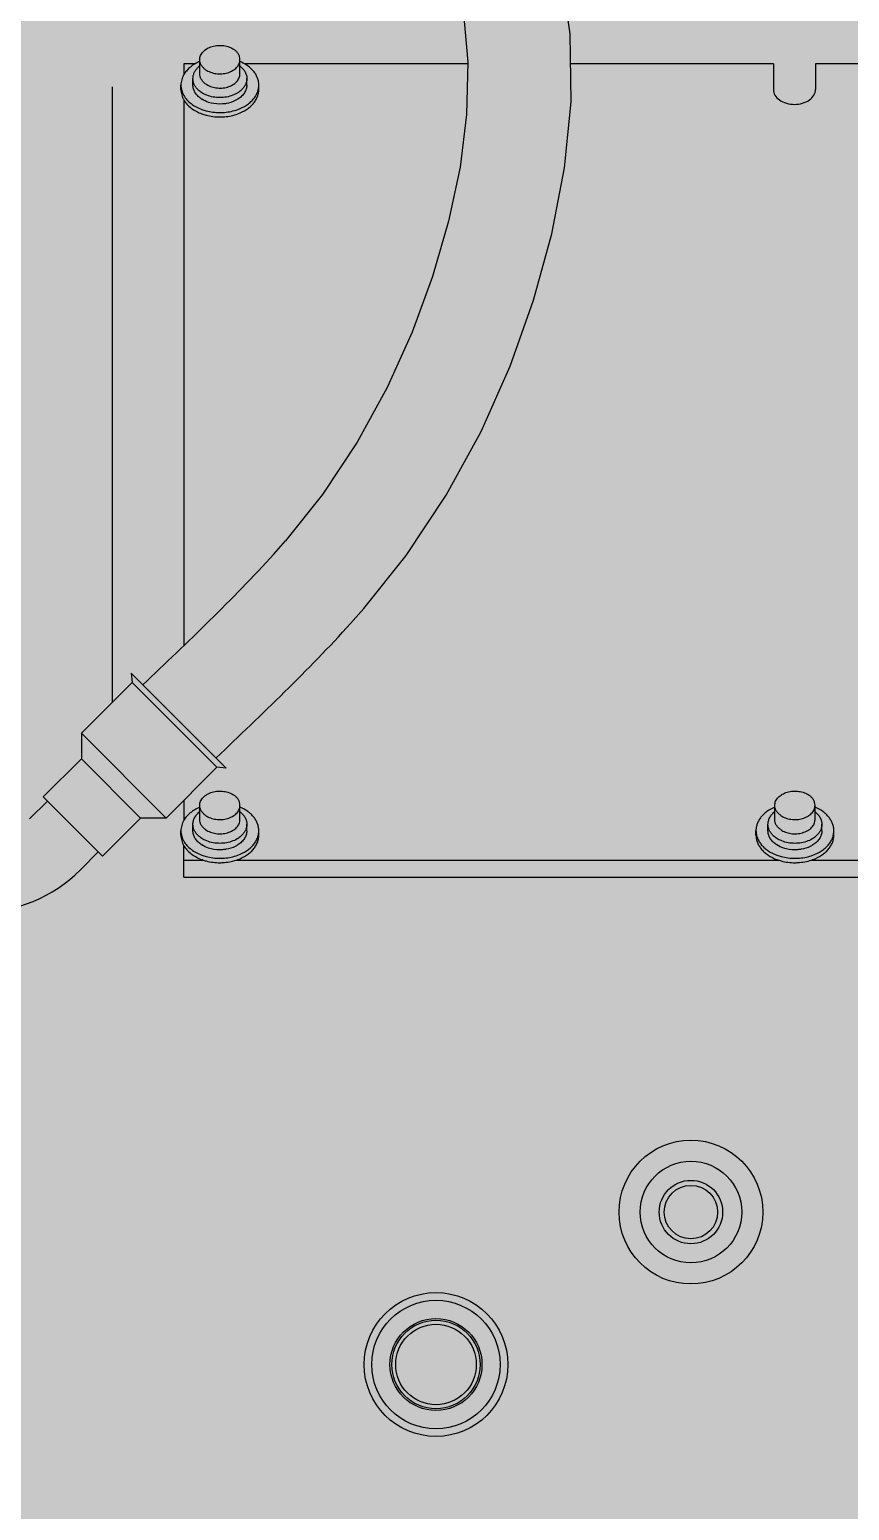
# Model space of a CAD drawing. Header units: millimetres. Extents: x -18489 to 17339, y -1599 to 10961.
# Drawn here: x -14515.63 to -14493.92, y 2497.87 to 2537.06 of the extents above; entities that cross this region are included whole.
import ezdxf

# ---------------------------------------------------------------- set-up
doc = ezdxf.new("R2010")
doc.units = ezdxf.units.MM
for name, color, linetype in [('188K-SM-03-F10-MECH-EQ-Y2257103$0$0 Xref', 8, 'Continuous'), ('188K-SM-03-F10-MECH-EQ-Y2257103$0$M-EQU-FOUNDATION', 8, 'Continuous'), ('188K-SM-03-F10-MECH-EQ-Y2257103$0$Micron CUP L10 HVAC EQU$0$M-MECH-EQU', 136, 'Continuous'), ('188K-SM-03-F10-MECH-EQ-Y2257103$0$Micron CUP L10 HVAC EQU$0$M-PHASE1 AREA', 252, 'Continuous')]:
    doc.layers.add(name, color=color, linetype=linetype)

# ---------------------------------------------------------------- blocks, each defined once
blk = doc.blocks.new('188K-SM-03-F10-MECH-EQ-Y2257103$0$Micron CUP L10 HVAC EQU$0$A$C0c53ceb0')
at = {"layer": '188K-SM-03-F10-MECH-EQ-Y2257103$0$Micron CUP L10 HVAC EQU$0$M-PHASE1 AREA'}
for p, q in [((16418.30817, 16195.24686), (16415.59618, 16213.86103)), ((16389.99977, 16201.61048), (16391.2767, 16187.76257)), ((16418.57514, 16177.27046), (16418.30817, 16195.24686)), ((16316.08298, 16187.38535), (16316.08298, 16184.49887)), ((16319.11809, 16187.38535), (16316.08298, 16187.38535)), ((16320.26957, 16184.69411), (16320.26957, 16188.46185)), ((16330.92634, 16184.69411), (16330.92634, 16188.46185)), ((16391.26699, 16187.38535), (16332.07782, 16187.38535)), ((16391.2767, 16187.76257), (16390.92156, 16173.96847)), ((16472.12859, 16187.38535), (16418.42492, 16187.38535)), ((16472.12859, 16187.38535), (16472.12859, 16180.56754)), ((16623.59734, 16187.38535), (16483.29283, 16187.38535)), ((16483.29283, 16187.38535), (16483.29283, 16180.56754)), ((16315.29006, 16180.56754), (16315.29006, 16181.73374)), ((16318.46807, 16181.73374), (16318.46807, 16183.4382)), ((16332.72784, 16181.73374), (16332.72784, 16183.4382)), ((16335.90585, 16180.56754), (16335.90585, 16181.73374)), ((16297.05303, 16181.28796), (16297.05303, 16018.2902)), ((16316.08298, 16177.80241), (16316.08298, 16033.42063)), ((16390.92156, 16173.96847), (16389.17165, 16160.02588)), ((16416.87775, 16159.78547), (16418.57514, 16177.27046)), ((16389.17165, 16160.02588), (16386.13569, 16145.7243)), ((16413.51866, 16142.34329), (16416.87775, 16159.78547)), ((16386.13569, 16145.7243), (16381.88717, 16131.10208)), ((16408.66062, 16124.84217), (16413.51866, 16142.34329)), ((16381.88717, 16131.10208), (16376.49456, 16116.33819)), ((16402.41696, 16107.35235), (16408.66062, 16124.84217)), ((16376.49456, 16116.33819), (16369.9001, 16101.67137)), ((16394.73708, 16090.07648), (16402.41696, 16107.35235)), ((16369.9001, 16101.67137), (16361.97374, 16087.22877)), ((16385.53374, 16073.23204), (16394.73708, 16090.07648)), ((16361.97374, 16087.22877), (16352.76673, 16073.38978)), ((16352.76673, 16073.38978), (16343.00204, 16061.14149)), ((16374.90721, 16057.24324), (16385.53374, 16073.23204)), ((16339.8729, 16057.6054), (16343.0062, 16061.14613)), ((16363.68925, 16043.17011), (16374.90721, 16057.24324)), ((16360.19435, 16039.22059), (16363.68511, 16043.16549)), ((16302.15732, 16026.08573), (16302.38159, 16023.61876)), ((16327.27557, 16000.96747), (16302.15732, 16026.08573)), ((16302.38159, 16023.61876), (16288.92538, 16010.16255)), ((16324.8086, 16001.19174), (16302.38159, 16023.61876)), ((16288.92538, 16010.16255), (16288.92538, 16003.43444)), ((16311.35239, 15987.73553), (16288.92538, 16010.16255)), ((16278.82425, 15993.33332), (16288.92538, 16003.43444)), ((16304.62429, 15987.73553), (16288.92538, 16003.43444)), ((16324.8086, 16001.19174), (16311.35239, 15987.73553)), ((16327.27557, 16000.96747), (16324.8086, 16001.19174)), ((16294.52316, 15977.63441), (16278.82425, 15993.33332)), ((16275.22332, 15987.48969), (16279.9456, 15992.21197)), ((16316.08298, 15992.46612), (16316.08298, 15987.14114)), ((16320.26957, 15987.33638), (16320.26957, 15991.10412)), ((16330.92634, 15987.33638), (16330.92634, 15991.10412)), ((16472.50919, 15987.33638), (16472.50919, 15991.10412)), ((16483.16597, 15987.33638), (16483.16597, 15991.10412)), ((16304.62429, 15987.73553), (16294.52316, 15977.63441)), ((16311.35239, 15987.73553), (16304.62429, 15987.73553)), ((16318.46807, 15984.37601), (16318.46807, 15986.08047)), ((16332.72784, 15984.37601), (16332.72784, 15986.08047)), ((16470.70769, 15984.37601), (16470.70769, 15986.08047)), ((16484.96747, 15984.37601), (16484.96747, 15986.08047)), ((16315.29006, 15983.20981), (16315.29006, 15984.37601)), ((16335.90585, 15983.20981), (16335.90585, 15984.37601)), ((16467.52969, 15983.20981), (16467.52969, 15984.37601)), ((16488.14547, 15983.20981), (16488.14547, 15984.37601)), ((16288.67953, 15974.03348), (16293.40181, 15978.75576)), ((16316.08298, 15972.08601), (16316.08298, 15980.44468)), ((16316.08298, 15976.57141), (16321.34733, 15976.57141)), ((16329.84858, 15976.57141), (16473.58696, 15976.57141)), ((16482.0882, 15976.57141), (16625.82658, 15976.57141)), ((16316.08298, 15972.08601), (16639.59218, 15972.08601))]:
    blk.add_line(p, q, dxfattribs=at)
for centre, radius in [((16450.30758, 15883.45445), 19.02995), ((16450.30758, 15883.45445), 13.44783), ((16450.30758, 15883.45445), 8.39855), ((16450.30758, 15883.45445), 7.07914), ((16382.81468, 15843.11095), 19.02995), ((16382.81468, 15843.11095), 17.00009), ((16382.81468, 15843.11095), 12.17917), ((16382.81468, 15843.11095), 11.69708), ((16382.81468, 15843.11095), 10.65677)]:
    blk.add_circle(centre, radius, dxfattribs=at)
for centre, radius, start, end in [((16324.78114, 16177.40291), 11.4928, 113.1588691, 116.1903204), ((16323.89823, 16182.21516), 5.8377, 128.5389586, 133.6285733), ((16326.40366, 16177.37631), 11.52164, 64.948865, 66.842348), ((16327.14706, 16182.03553), 6.07203, 49.7327654, 51.3009778), ((16323.67877, 16184.43033), 5.51914, 225.2805899, 225.6243518), ((16323.74371, 16184.4971), 5.61228, 225.6272029, 226.99343), ((16324.44838, 16183.67702), 6.74451, 234.7555958, 237.5184151), ((16327.15407, 16184.83295), 6.06149, 308.88864, 309.8562715), ((16327.29782, 16184.66321), 5.83906, 309.8408753, 312.6766715), ((16323.67877, 15987.0726), 5.51914, 225.2805899, 225.6243518), ((16323.74371, 15987.13937), 5.61228, 225.6272029, 226.99343), ((16327.15407, 15987.47522), 6.06149, 308.88864, 309.8562715), ((16327.29782, 15987.30548), 5.83906, 309.8408753, 312.6766715), ((16475.91839, 15987.0726), 5.51914, 225.2805899, 225.6243518), ((16475.98333, 15987.13937), 5.61228, 225.6272029, 226.99343), ((16479.3937, 15987.47522), 6.06149, 308.88864, 309.8562715), ((16479.53744, 15987.30548), 5.83906, 309.8408753, 312.6766715), ((16324.44838, 15986.31929), 6.74451, 234.7555958, 237.5184151), ((16476.68801, 15986.31929), 6.74451, 234.7555958, 237.5184151), ((16261.42895, 16001.28405), 38.53814, 270, 315), ((16325.1001, 15988.32211), 12.33701, 249.7456248, 250.0637157)]:
    blk.add_arc(centre, radius, start, end, dxfattribs=at)
for points, knots in [([(16320.26958, 16188.46185), (16320.26959, 16188.64713), (16320.30912, 16189.0227), (16320.48475, 16189.56965), (16320.77182, 16190.09079), (16321.16295, 16190.57469), (16321.64903, 16191.01166), (16322.42496, 16191.53027), (16323.5712, 16192.00414), (16325.07938, 16192.26524), (16326.6303, 16192.21243), (16328.09687, 16191.85024), (16328.9797, 16191.39898), (16329.36569, 16191.12604)], [0, 0, 0, 0, 0.049795449, 0.100634836, 0.153414454, 0.20878042, 0.26708731, 0.32840486, 0.458903838, 0.596902926, 0.736900947, 0.872946922, 1, 1, 1, 1]), ([(16330.92633, 16188.46185), (16330.92635, 16188.70923), (16330.85455, 16189.21554), (16330.54035, 16189.93403), (16330.03664, 16190.58998), (16329.60376, 16190.9577), (16329.36569, 16191.12604)], [0, 0, 0, 0, 0.231738866, 0.471897168, 0.72686456, 1, 1, 1, 1]), ([(16319.70874, 16187.71578), (16319.31368, 16187.52131), (16318.56293, 16187.09507), (16317.55477, 16186.33192), (16316.70906, 16185.47347), (16316.25504, 16184.83339), (16316.06385, 16184.50443)], [0, 0, 0, 0, 0.268332212, 0.524486576, 0.768135983, 1, 1, 1, 1]), ([(16318.46807, 16183.4382), (16318.46806, 16183.70678), (16318.53045, 16184.25239), (16318.80654, 16185.04262), (16319.25585, 16185.78852), (16319.6511, 16186.23153), (16319.87033, 16186.44065)], [0, 0, 0, 0, 0.236865489, 0.479520859, 0.732808027, 1, 1, 1, 1]), ([(16321.83022, 16185.79765), (16321.59215, 16185.96599), (16321.15927, 16186.33371), (16320.65556, 16186.98967), (16320.34136, 16187.70816), (16320.26956, 16188.21447), (16320.26958, 16188.46185)], [0, 0, 0, 0, 0.27313544, 0.528102832, 0.768261134, 1, 1, 1, 1]), ([(16321.83022, 16185.79765), (16322.21621, 16185.52472), (16323.09904, 16185.07345), (16324.56561, 16184.71126), (16326.11653, 16184.65846), (16327.62471, 16184.91955), (16328.77095, 16185.39343), (16329.54688, 16185.91203), (16330.03296, 16186.349), (16330.42409, 16186.83291), (16330.71116, 16187.35405), (16330.88679, 16187.901), (16330.92632, 16188.27657), (16330.92633, 16188.46185)], [0, 0, 0, 0, 0.127053078, 0.263099053, 0.403097074, 0.541096163, 0.67159514, 0.73291269, 0.791219579, 0.846585546, 0.899365164, 0.950204551, 1, 1, 1, 1]), ([(16331.07174, 16186.66872), (16331.32827, 16186.45139), (16331.7923, 16185.98603), (16332.32447, 16185.18578), (16332.65328, 16184.32784), (16332.72782, 16183.73112), (16332.72784, 16183.4382)], [0, 0, 0, 0, 0.269589268, 0.523473206, 0.765125106, 1, 1, 1, 1]), ([(16335.90585, 16181.73374), (16335.90585, 16182.03378), (16335.85258, 16182.6396), (16335.61505, 16183.53014), (16335.2242, 16184.3918), (16334.68702, 16185.21101), (16334.01226, 16185.97588), (16332.92284, 16186.92658), (16331.96245, 16187.49614), (16331.28223, 16187.81411)], [0, 0, 0, 0, 0.11174478, 0.225149291, 0.341705381, 0.462607147, 0.588678042, 0.720351669, 1, 1, 1, 1]), ([(16316.06385, 16184.50443), (16315.93841, 16184.28858), (16315.71562, 16183.8469), (16315.47102, 16183.15434), (16315.32311, 16182.4477), (16315.29006, 16181.97078), (16315.29006, 16181.73374)], [0, 0, 0, 0, 0.257512723, 0.508724866, 0.755506666, 1, 1, 1, 1]), ([(16315.29006, 16181.73374), (16315.29006, 16181.49671), (16315.32311, 16181.01978), (16315.47102, 16180.31315), (16315.71562, 16179.62058), (16315.93841, 16179.17891), (16316.06385, 16178.96306)], [0, 0, 0, 0, 0.244493334, 0.491275134, 0.742487277, 1, 1, 1, 1]), ([(16319.7953, 16180.50864), (16319.58719, 16180.71473), (16319.21243, 16181.15003), (16318.78757, 16181.87839), (16318.52688, 16182.64735), (16318.46809, 16183.17717), (16318.46807, 16183.4382)], [0, 0, 0, 0, 0.266460067, 0.519561979, 0.762529675, 1, 1, 1, 1]), ([(16320.55636, 16178.1688), (16320.2378, 16178.39405), (16319.65856, 16178.8861), (16318.98457, 16179.76383), (16318.56412, 16180.72523), (16318.46809, 16181.40272), (16318.46807, 16181.73374)], [0, 0, 0, 0, 0.273138985, 0.528101816, 0.76826059, 1, 1, 1, 1]), ([(16321.83022, 16182.02992), (16321.59215, 16182.19825), (16321.15927, 16182.56598), (16320.65556, 16183.22193), (16320.34136, 16183.94042), (16320.26956, 16184.44673), (16320.26958, 16184.69411)], [0, 0, 0, 0, 0.273135441, 0.528102832, 0.768261134, 1, 1, 1, 1]), ([(16321.83022, 16182.02992), (16322.21621, 16181.75698), (16323.09904, 16181.30571), (16324.56561, 16180.94353), (16326.11653, 16180.89072), (16327.62471, 16181.15182), (16328.77095, 16181.62569), (16329.54688, 16182.1443), (16330.03296, 16182.58126), (16330.42409, 16183.06517), (16330.71116, 16183.58631), (16330.88679, 16184.13326), (16330.92632, 16184.50883), (16330.92633, 16184.69411)], [0, 0, 0, 0, 0.127053078, 0.263099053, 0.403097074, 0.541096162, 0.67159514, 0.73291269, 0.791219579, 0.846585546, 0.899365164, 0.950204551, 1, 1, 1, 1]), ([(16332.72784, 16181.73374), (16332.72785, 16181.3802), (16332.61767, 16180.65449), (16332.13783, 16179.6336), (16331.37344, 16178.71469), (16330.72212, 16178.21177), (16330.36502, 16177.98472)], [0, 0, 0, 0, 0.229878134, 0.469193344, 0.724849465, 1, 1, 1, 1]), ([(16330.36675, 16175.27189), (16331.16562, 16175.56668), (16332.30291, 16176.12471), (16333.60911, 16177.11142), (16334.42287, 16177.92365), (16335.07425, 16178.80843), (16335.55032, 16179.75038), (16335.8406, 16180.73157), (16335.90585, 16181.40225), (16335.90585, 16181.73374)], [0, 0, 0, 0, 0.282453329, 0.415182561, 0.541745185, 0.662447936, 0.77810747, 0.890044774, 1, 1, 1, 1]), ([(16332.72784, 16183.4382), (16332.72785, 16183.16275), (16332.66214, 16182.60276), (16332.37166, 16181.79332), (16331.89961, 16181.03176), (16331.48541, 16180.58205), (16331.25589, 16180.37038)], [0, 0, 0, 0, 0.236311373, 0.47868463, 0.732142065, 1, 1, 1, 1]), ([(16315.29006, 16180.56754), (16315.29006, 16180.3305), (16315.32311, 16179.85358), (16315.47102, 16179.14694), (16315.71562, 16178.45438), (16315.93841, 16178.0127), (16316.06385, 16177.79685)], [0, 0, 0, 0, 0.244493334, 0.491275134, 0.742487277, 1, 1, 1, 1]), ([(16316.06385, 16178.96306), (16316.29864, 16178.55908), (16316.87719, 16177.77805), (16317.98297, 16176.76643), (16319.3163, 16175.90808), (16320.30827, 16175.46411), (16320.82916, 16175.27189)], [0, 0, 0, 0, 0.228329103, 0.471045062, 0.728675928, 1, 1, 1, 1]), ([(16316.06385, 16177.79685), (16316.29864, 16177.39288), (16316.87719, 16176.61185), (16317.98297, 16175.60023), (16319.3163, 16174.74188), (16320.30827, 16174.2979), (16320.82916, 16174.10569)], [0, 0, 0, 0, 0.228329103, 0.471045062, 0.728675928, 1, 1, 1, 1]), ([(16320.55636, 16179.87325), (16320.49923, 16179.91365), (16320.27718, 16180.07608), (16320.06568, 16180.25304), (16319.91567, 16180.39298)], [0, 0, 0, 0, 0.254324237, 1, 1, 1, 1]), ([(16322.13694, 16179.03044), (16321.99353, 16179.08674), (16321.44323, 16179.32051), (16320.91873, 16179.61702), (16320.55636, 16179.87325)], [0, 0, 0, 0, 0.257701899, 1, 1, 1, 1]), ([(16323.29241, 16176.96302), (16323.06742, 16177.01739), (16322.20848, 16177.25903), (16321.38383, 16177.63264), (16320.82639, 16177.9876)], [0, 0, 0, 0, 0.259403393, 1, 1, 1, 1]), ([(16329.04, 16179.02302), (16328.50127, 16178.81304), (16327.36057, 16178.49848), (16325.58716, 16178.34393), (16323.81442, 16178.50224), (16322.67483, 16178.81925), (16322.13694, 16179.03044)], [0, 0, 0, 0, 0.246137616, 0.500095833, 0.754005293, 1, 1, 1, 1]), ([(16330.36502, 16177.98472), (16330.1436, 16177.84394), (16329.18499, 16177.30851), (16328.11706, 16176.97954), (16327.29521, 16176.83708)], [0, 0, 0, 0, 0.23929935, 1, 1, 1, 1]), ([(16330.95953, 16180.11488), (16330.82152, 16180.00357), (16330.22727, 16179.56533), (16329.56221, 16179.22656), (16329.04, 16179.02302)], [0, 0, 0, 0, 0.240318239, 1, 1, 1, 1]), ([(16330.36675, 16174.10569), (16331.16562, 16174.40048), (16332.30291, 16174.95851), (16333.60911, 16175.94521), (16334.42287, 16176.75744), (16335.07425, 16177.64222), (16335.55032, 16178.58417), (16335.8406, 16179.56537), (16335.90585, 16180.23605), (16335.90585, 16180.56754)], [0, 0, 0, 0, 0.282453329, 0.415182561, 0.541745185, 0.662447936, 0.77810747, 0.890044774, 1, 1, 1, 1]), ([(16472.12859, 16180.56754), (16472.12859, 16180.04443), (16472.46829, 16178.92089), (16473.76901, 16177.63466), (16475.59733, 16176.80839), (16477.71071, 16176.5229), (16479.8241, 16176.80839), (16481.65241, 16177.63466), (16482.95314, 16178.92089), (16483.29283, 16180.04443), (16483.29283, 16180.56754)], [0, 0, 0, 0, 0.104746837, 0.222329114, 0.356016419, 0.5, 0.643983581, 0.777670886, 0.895253162, 1, 1, 1, 1]), ([(16320.82916, 16175.27189), (16321.20002, 16175.13504), (16322.74444, 16174.64812), (16324.37519, 16174.44496), (16325.59796, 16174.44496)], [0, 0, 0, 0, 0.244303598, 1, 1, 1, 1]), ([(16320.82916, 16174.10569), (16321.20002, 16173.96884), (16322.74444, 16173.48192), (16324.37519, 16173.27876), (16325.59796, 16173.27876)], [0, 0, 0, 0, 0.244303598, 1, 1, 1, 1]), ([(16327.29521, 16176.83708), (16326.96438, 16176.77974), (16325.63315, 16176.61968), (16324.26861, 16176.7271), (16323.29241, 16176.96302)], [0, 0, 0, 0, 0.250558288, 1, 1, 1, 1]), ([(16325.59796, 16174.44496), (16326.01046, 16174.44496), (16327.62722, 16174.51341), (16329.23586, 16174.85458), (16330.36675, 16175.27189)], [0, 0, 0, 0, 0.254957247, 1, 1, 1, 1]), ([(16325.59796, 16173.27876), (16326.01046, 16173.27876), (16327.62722, 16173.3472), (16329.23586, 16173.68838), (16330.36675, 16174.10569)], [0, 0, 0, 0, 0.254957247, 1, 1, 1, 1]), ([(16320.26958, 15991.10412), (16320.26959, 15991.2894), (16320.30912, 15991.66497), (16320.48475, 15992.21192), (16320.77182, 15992.73306), (16321.16295, 15993.21696), (16321.64903, 15993.65393), (16322.42496, 15994.17254), (16323.5712, 15994.64641), (16325.07938, 15994.90751), (16326.6303, 15994.8547), (16328.09687, 15994.49251), (16328.9797, 15994.04125), (16329.36569, 15993.76831)], [0, 0, 0, 0, 0.049795449, 0.100634836, 0.153414454, 0.208780421, 0.26708731, 0.32840486, 0.458903838, 0.596902926, 0.736900947, 0.872946922, 1, 1, 1, 1]), ([(16330.92633, 15991.10412), (16330.92635, 15991.3515), (16330.85455, 15991.85781), (16330.54035, 15992.5763), (16330.03664, 15993.23225), (16329.60376, 15993.59997), (16329.36569, 15993.76831)], [0, 0, 0, 0, 0.231738866, 0.471897168, 0.72686456, 1, 1, 1, 1]), ([(16472.5092, 15991.10412), (16472.50922, 15991.2894), (16472.54875, 15991.66497), (16472.72437, 15992.21192), (16473.01144, 15992.73306), (16473.40257, 15993.21696), (16473.88865, 15993.65393), (16474.66459, 15994.17254), (16475.81083, 15994.64641), (16477.319, 15994.90751), (16478.86993, 15994.8547), (16480.33649, 15994.49251), (16481.21932, 15994.04125), (16481.60532, 15993.76831)], [0, 0, 0, 0, 0.049795449, 0.100634836, 0.153414454, 0.20878042, 0.26708731, 0.32840486, 0.458903838, 0.596902926, 0.736900947, 0.872946922, 1, 1, 1, 1]), ([(16483.16596, 15991.10412), (16483.16597, 15991.3515), (16483.09418, 15991.85781), (16482.77998, 15992.5763), (16482.27627, 15993.23225), (16481.84339, 15993.59997), (16481.60532, 15993.76831)], [0, 0, 0, 0, 0.231738866, 0.471897168, 0.72686456, 1, 1, 1, 1]), ([(16320.26122, 15990.61187), (16319.80381, 15990.41615), (16318.93393, 15989.97693), (16317.76584, 15989.16184), (16316.79238, 15988.22431), (16316.27691, 15987.51328), (16316.06385, 15987.1467)], [0, 0, 0, 0, 0.269931631, 0.526826294, 0.769963352, 1, 1, 1, 1]), ([(16318.46807, 15986.08047), (16318.46806, 15986.38587), (16318.54935, 15987.00895), (16318.90692, 15987.90118), (16319.48401, 15988.72779), (16319.98473, 15989.20303), (16320.26107, 15989.42359)], [0, 0, 0, 0, 0.233858872, 0.475016731, 0.729262571, 1, 1, 1, 1]), ([(16321.83022, 15988.43992), (16321.59215, 15988.60826), (16321.15927, 15988.97598), (16320.65556, 15989.63194), (16320.34136, 15990.35043), (16320.26956, 15990.85674), (16320.26958, 15991.10412)], [0, 0, 0, 0, 0.27313544, 0.528102832, 0.768261134, 1, 1, 1, 1]), ([(16321.83022, 15988.43992), (16322.21621, 15988.16699), (16323.09904, 15987.71572), (16324.56561, 15987.35353), (16326.11653, 15987.30073), (16327.62471, 15987.56182), (16328.77095, 15988.0357), (16329.54688, 15988.5543), (16330.03296, 15988.99127), (16330.42409, 15989.47518), (16330.71116, 15989.99632), (16330.88679, 15990.54327), (16330.92632, 15990.91884), (16330.92633, 15991.10412)], [0, 0, 0, 0, 0.127053078, 0.263099053, 0.403097074, 0.541096163, 0.67159514, 0.73291269, 0.79121958, 0.846585546, 0.899365164, 0.950204551, 1, 1, 1, 1]), ([(16335.90585, 15984.37601), (16335.90585, 15984.68822), (16335.8481, 15985.31908), (16335.5908, 15986.24479), (16335.16794, 15987.13786), (16334.58773, 15987.98312), (16333.86041, 15988.76738), (16332.68859, 15989.7341), (16331.66053, 15990.30129), (16330.93469, 15990.61187)], [0, 0, 0, 0, 0.111041272, 0.223864441, 0.340057107, 0.460865279, 0.587115231, 0.719198405, 1, 1, 1, 1]), ([(16330.94347, 15989.41666), (16331.21859, 15989.19623), (16331.71707, 15988.7216), (16332.29125, 15987.89653), (16332.647, 15987.00649), (16332.72782, 15986.38508), (16332.72784, 15986.08047)], [0, 0, 0, 0, 0.27071122, 0.524907514, 0.766088143, 1, 1, 1, 1]), ([(16472.50085, 15990.61187), (16471.775, 15990.30129), (16470.74694, 15989.7341), (16469.57512, 15988.76738), (16468.84781, 15987.98312), (16468.2676, 15987.13786), (16467.84474, 15986.24479), (16467.58744, 15985.31908), (16467.52969, 15984.68822), (16467.52969, 15984.37601)], [0, 0, 0, 0, 0.280801595, 0.412884769, 0.539134721, 0.659942893, 0.776135559, 0.888958728, 1, 1, 1, 1]), ([(16470.7077, 15986.08047), (16470.70768, 15986.38587), (16470.78898, 15987.00895), (16471.14655, 15987.90118), (16471.72363, 15988.72779), (16472.22435, 15989.20303), (16472.50069, 15989.42359)], [0, 0, 0, 0, 0.233858872, 0.475016731, 0.729262571, 1, 1, 1, 1]), ([(16474.06984, 15988.43992), (16473.83177, 15988.60826), (16473.39889, 15988.97598), (16472.89518, 15989.63194), (16472.58098, 15990.35043), (16472.50918, 15990.85674), (16472.5092, 15991.10412)], [0, 0, 0, 0, 0.27313544, 0.528102832, 0.768261134, 1, 1, 1, 1]), ([(16474.06984, 15988.43992), (16474.45583, 15988.16699), (16475.33867, 15987.71572), (16476.80523, 15987.35353), (16478.35616, 15987.30073), (16479.86433, 15987.56182), (16481.01057, 15988.0357), (16481.7865, 15988.5543), (16482.27259, 15988.99127), (16482.66372, 15989.47518), (16482.95079, 15989.99632), (16483.12641, 15990.54327), (16483.16594, 15990.91884), (16483.16596, 15991.10412)], [0, 0, 0, 0, 0.127053078, 0.263099053, 0.403097074, 0.541096163, 0.67159514, 0.73291269, 0.79121958, 0.846585546, 0.899365164, 0.950204551, 1, 1, 1, 1]), ([(16488.14547, 15984.37601), (16488.14547, 15984.68822), (16488.08772, 15985.31908), (16487.83042, 15986.24479), (16487.40756, 15987.13786), (16486.82735, 15987.98312), (16486.10004, 15988.76738), (16484.92822, 15989.7341), (16483.90016, 15990.30129), (16483.17431, 15990.61187)], [0, 0, 0, 0, 0.111041272, 0.223864441, 0.340057107, 0.460865279, 0.587115231, 0.719198405, 1, 1, 1, 1]), ([(16483.1831, 15989.41666), (16483.45822, 15989.19623), (16483.9567, 15988.7216), (16484.53087, 15987.89653), (16484.88663, 15987.00649), (16484.96744, 15986.38508), (16484.96746, 15986.08047)], [0, 0, 0, 0, 0.27071122, 0.524907514, 0.766088143, 1, 1, 1, 1]), ([(16316.06385, 15987.1467), (16315.93841, 15986.93085), (16315.71562, 15986.48917), (16315.47102, 15985.79661), (16315.32311, 15985.08997), (16315.29006, 15984.61305), (16315.29006, 15984.37601)], [0, 0, 0, 0, 0.257512723, 0.508724866, 0.755506666, 1, 1, 1, 1]), ([(16319.7953, 15983.15091), (16319.58719, 15983.357), (16319.21243, 15983.7923), (16318.78757, 15984.52066), (16318.52688, 15985.28962), (16318.46809, 15985.81945), (16318.46807, 15986.08047)], [0, 0, 0, 0, 0.266460067, 0.519561979, 0.762529675, 1, 1, 1, 1]), ([(16321.83022, 15984.67219), (16321.59215, 15984.84052), (16321.15927, 15985.20825), (16320.65556, 15985.8642), (16320.34136, 15986.58269), (16320.26956, 15987.089), (16320.26958, 15987.33638)], [0, 0, 0, 0, 0.273135441, 0.528102832, 0.768261134, 1, 1, 1, 1]), ([(16321.83022, 15984.67219), (16322.21621, 15984.39925), (16323.09904, 15983.94798), (16324.56561, 15983.5858), (16326.11653, 15983.53299), (16327.62471, 15983.79409), (16328.77095, 15984.26796), (16329.54688, 15984.78657), (16330.03296, 15985.22353), (16330.42409, 15985.70744), (16330.71116, 15986.22858), (16330.88679, 15986.77553), (16330.92632, 15987.1511), (16330.92633, 15987.33638)], [0, 0, 0, 0, 0.127053078, 0.263099053, 0.403097074, 0.541096162, 0.67159514, 0.73291269, 0.791219579, 0.846585546, 0.899365164, 0.950204551, 1, 1, 1, 1]), ([(16332.72784, 15986.08047), (16332.72785, 15985.80502), (16332.66214, 15985.24503), (16332.37166, 15984.43559), (16331.89961, 15983.67403), (16331.48541, 15983.22432), (16331.25589, 15983.01265)], [0, 0, 0, 0, 0.236311373, 0.47868463, 0.732142065, 1, 1, 1, 1]), ([(16472.03493, 15983.15091), (16471.82682, 15983.357), (16471.45206, 15983.7923), (16471.0272, 15984.52066), (16470.76651, 15985.28962), (16470.70771, 15985.81945), (16470.7077, 15986.08047)], [0, 0, 0, 0, 0.266460067, 0.519561979, 0.762529675, 1, 1, 1, 1]), ([(16474.06984, 15984.67219), (16473.83177, 15984.84052), (16473.39889, 15985.20825), (16472.89518, 15985.8642), (16472.58098, 15986.58269), (16472.50918, 15987.089), (16472.5092, 15987.33638)], [0, 0, 0, 0, 0.273135441, 0.528102832, 0.768261134, 1, 1, 1, 1]), ([(16474.06984, 15984.67219), (16474.45583, 15984.39925), (16475.33867, 15983.94798), (16476.80523, 15983.5858), (16478.35616, 15983.53299), (16479.86433, 15983.79409), (16481.01057, 15984.26796), (16481.7865, 15984.78657), (16482.27259, 15985.22353), (16482.66372, 15985.70744), (16482.95079, 15986.22858), (16483.12641, 15986.77553), (16483.16594, 15987.1511), (16483.16596, 15987.33638)], [0, 0, 0, 0, 0.127053078, 0.263099053, 0.403097074, 0.541096162, 0.67159514, 0.73291269, 0.791219579, 0.846585546, 0.899365164, 0.950204551, 1, 1, 1, 1]), ([(16484.96746, 15986.08047), (16484.96747, 15985.80502), (16484.90176, 15985.24503), (16484.61128, 15984.43559), (16484.13924, 15983.67403), (16483.72503, 15983.22432), (16483.49551, 15983.01265)], [0, 0, 0, 0, 0.236311373, 0.47868463, 0.732142065, 1, 1, 1, 1]), ([(16315.29006, 15984.37601), (16315.29006, 15984.13898), (16315.32311, 15983.66205), (16315.47102, 15982.95542), (16315.71562, 15982.26285), (16315.93841, 15981.82118), (16316.06385, 15981.60533)], [0, 0, 0, 0, 0.244493334, 0.491275134, 0.742487277, 1, 1, 1, 1]), ([(16315.29006, 15983.20981), (16315.29006, 15982.97277), (16315.32311, 15982.49585), (16315.47102, 15981.78921), (16315.71562, 15981.09665), (16315.93841, 15980.65497), (16316.06385, 15980.43912)], [0, 0, 0, 0, 0.244493334, 0.491275134, 0.742487277, 1, 1, 1, 1]), ([(16316.06385, 15981.60533), (16316.29864, 15981.20135), (16316.87719, 15980.42032), (16317.98297, 15979.4087), (16319.3163, 15978.55035), (16320.30827, 15978.10638), (16320.82916, 15977.91416)], [0, 0, 0, 0, 0.228329103, 0.471045062, 0.728675928, 1, 1, 1, 1]), ([(16320.55636, 15980.81107), (16320.2378, 15981.03632), (16319.65856, 15981.52837), (16318.98457, 15982.4061), (16318.56412, 15983.3675), (16318.46809, 15984.04499), (16318.46807, 15984.37601)], [0, 0, 0, 0, 0.273138985, 0.528101816, 0.76826059, 1, 1, 1, 1]), ([(16320.55636, 15982.51552), (16320.49923, 15982.55592), (16320.27718, 15982.71835), (16320.06568, 15982.89531), (16319.91567, 15983.03525)], [0, 0, 0, 0, 0.254324237, 1, 1, 1, 1]), ([(16322.13694, 15981.67271), (16321.99353, 15981.72901), (16321.44323, 15981.96278), (16320.91873, 15982.25929), (16320.55636, 15982.51552)], [0, 0, 0, 0, 0.257701899, 1, 1, 1, 1]), ([(16329.04, 15981.66529), (16328.50127, 15981.45531), (16327.36057, 15981.14075), (16325.58716, 15980.9862), (16323.81442, 15981.14451), (16322.67483, 15981.46152), (16322.13694, 15981.67271)], [0, 0, 0, 0, 0.246137616, 0.500095833, 0.754005293, 1, 1, 1, 1]), ([(16330.95953, 15982.75715), (16330.82152, 15982.64584), (16330.22727, 15982.2076), (16329.56221, 15981.86883), (16329.04, 15981.66529)], [0, 0, 0, 0, 0.240318239, 1, 1, 1, 1]), ([(16332.72784, 15984.37601), (16332.72785, 15984.02247), (16332.61767, 15983.29676), (16332.13783, 15982.27587), (16331.37344, 15981.35696), (16330.72212, 15980.85404), (16330.36502, 15980.62699)], [0, 0, 0, 0, 0.229878134, 0.469193344, 0.724849465, 1, 1, 1, 1]), ([(16330.36675, 15977.91416), (16331.16562, 15978.20895), (16332.30291, 15978.76698), (16333.60911, 15979.75369), (16334.42287, 15980.56592), (16335.07425, 15981.4507), (16335.55032, 15982.39265), (16335.8406, 15983.37384), (16335.90585, 15984.04452), (16335.90585, 15984.37601)], [0, 0, 0, 0, 0.282453329, 0.415182561, 0.541745185, 0.662447936, 0.77810747, 0.890044774, 1, 1, 1, 1]), ([(16330.36675, 15976.74796), (16331.16562, 15977.04275), (16332.30291, 15977.60078), (16333.60911, 15978.58748), (16334.42287, 15979.39971), (16335.07425, 15980.28449), (16335.55032, 15981.22644), (16335.8406, 15982.20764), (16335.90585, 15982.87832), (16335.90585, 15983.20981)], [0, 0, 0, 0, 0.282453329, 0.415182561, 0.541745185, 0.662447936, 0.77810747, 0.890044774, 1, 1, 1, 1]), ([(16467.52969, 15984.37601), (16467.52969, 15984.04452), (16467.59494, 15983.37384), (16467.88522, 15982.39265), (16468.36128, 15981.4507), (16469.01266, 15980.56592), (16469.82642, 15979.75369), (16471.13263, 15978.76698), (16472.26991, 15978.20895), (16473.06879, 15977.91416)], [0, 0, 0, 0, 0.109955226, 0.22189253, 0.337552064, 0.458254815, 0.584817439, 0.717546671, 1, 1, 1, 1]), ([(16467.52969, 15983.20981), (16467.52969, 15982.87832), (16467.59494, 15982.20764), (16467.88522, 15981.22644), (16468.36128, 15980.28449), (16469.01266, 15979.39971), (16469.82642, 15978.58748), (16471.13263, 15977.60078), (16472.26991, 15977.04275), (16473.06879, 15976.74796)], [0, 0, 0, 0, 0.109955226, 0.22189253, 0.337552064, 0.458254815, 0.584817439, 0.717546671, 1, 1, 1, 1]), ([(16472.79599, 15980.81107), (16472.47743, 15981.03632), (16471.89819, 15981.52837), (16471.2242, 15982.4061), (16470.80374, 15983.3675), (16470.70772, 15984.04499), (16470.7077, 15984.37601)], [0, 0, 0, 0, 0.273138985, 0.528101816, 0.76826059, 1, 1, 1, 1]), ([(16472.79599, 15982.51552), (16472.73886, 15982.55592), (16472.51681, 15982.71835), (16472.3053, 15982.89531), (16472.15529, 15983.03525)], [0, 0, 0, 0, 0.254324237, 1, 1, 1, 1]), ([(16474.37657, 15981.67271), (16474.23315, 15981.72901), (16473.68285, 15981.96278), (16473.15835, 15982.25929), (16472.79599, 15982.51552)], [0, 0, 0, 0, 0.257701899, 1, 1, 1, 1]), ([(16481.27962, 15981.66529), (16480.7409, 15981.45531), (16479.60019, 15981.14075), (16477.82678, 15980.9862), (16476.05404, 15981.14451), (16474.91446, 15981.46152), (16474.37657, 15981.67271)], [0, 0, 0, 0, 0.246137616, 0.500095833, 0.754005293, 1, 1, 1, 1]), ([(16483.19915, 15982.75715), (16483.06115, 15982.64584), (16482.4669, 15982.2076), (16481.80183, 15981.86883), (16481.27962, 15981.66529)], [0, 0, 0, 0, 0.240318239, 1, 1, 1, 1]), ([(16484.96746, 15984.37601), (16484.96748, 15984.02247), (16484.85729, 15983.29676), (16484.37745, 15982.27587), (16483.61307, 15981.35696), (16482.96175, 15980.85404), (16482.60465, 15980.62699)], [0, 0, 0, 0, 0.229878134, 0.469193344, 0.724849465, 1, 1, 1, 1]), ([(16482.60637, 15977.91416), (16483.40525, 15978.20895), (16484.54253, 15978.76698), (16485.84874, 15979.75369), (16486.6625, 15980.56592), (16487.31388, 15981.4507), (16487.78994, 15982.39265), (16488.08022, 15983.37384), (16488.14547, 15984.04452), (16488.14547, 15984.37601)], [0, 0, 0, 0, 0.282453329, 0.415182561, 0.541745185, 0.662447936, 0.77810747, 0.890044774, 1, 1, 1, 1]), ([(16482.60637, 15976.74796), (16483.40525, 15977.04275), (16484.54253, 15977.60078), (16485.84874, 15978.58748), (16486.6625, 15979.39971), (16487.31388, 15980.28449), (16487.78994, 15981.22644), (16488.08022, 15982.20764), (16488.14547, 15982.87832), (16488.14547, 15983.20981)], [0, 0, 0, 0, 0.282453329, 0.415182561, 0.541745185, 0.662447936, 0.77810747, 0.890044774, 1, 1, 1, 1]), ([(16316.06385, 15980.43912), (16316.29864, 15980.03515), (16316.87719, 15979.25412), (16317.98297, 15978.2425), (16319.3163, 15977.38415), (16320.30827, 15976.94017), (16320.82916, 15976.74796)], [0, 0, 0, 0, 0.228329103, 0.471045062, 0.728675928, 1, 1, 1, 1]), ([(16323.29241, 15979.60529), (16323.06742, 15979.65966), (16322.20848, 15979.9013), (16321.38383, 15980.27491), (16320.82639, 15980.62987)], [0, 0, 0, 0, 0.259403393, 1, 1, 1, 1]), ([(16320.82916, 15977.91416), (16321.20002, 15977.77731), (16322.74444, 15977.29039), (16324.37519, 15977.08723), (16325.59796, 15977.08723)], [0, 0, 0, 0, 0.244303598, 1, 1, 1, 1]), ([(16327.29521, 15979.47935), (16326.96438, 15979.42201), (16325.63315, 15979.26195), (16324.26861, 15979.36937), (16323.29241, 15979.60529)], [0, 0, 0, 0, 0.250558288, 1, 1, 1, 1]), ([(16325.59796, 15977.08723), (16326.01046, 15977.08723), (16327.62722, 15977.15568), (16329.23586, 15977.49685), (16330.36675, 15977.91416)], [0, 0, 0, 0, 0.254957247, 1, 1, 1, 1]), ([(16330.36502, 15980.62699), (16330.1436, 15980.48621), (16329.18499, 15979.95078), (16328.11706, 15979.62181), (16327.29521, 15979.47935)], [0, 0, 0, 0, 0.23929935, 1, 1, 1, 1]), ([(16475.53204, 15979.60529), (16475.30704, 15979.65966), (16474.4481, 15979.9013), (16473.62345, 15980.27491), (16473.06602, 15980.62987)], [0, 0, 0, 0, 0.259403393, 1, 1, 1, 1]), ([(16473.06879, 15977.91416), (16473.43964, 15977.77731), (16474.98406, 15977.29039), (16476.61482, 15977.08723), (16477.83758, 15977.08723)], [0, 0, 0, 0, 0.244303598, 1, 1, 1, 1]), ([(16479.53484, 15979.47935), (16479.20401, 15979.42201), (16477.87277, 15979.26195), (16476.50823, 15979.36937), (16475.53204, 15979.60529)], [0, 0, 0, 0, 0.250558288, 1, 1, 1, 1]), ([(16477.83758, 15977.08723), (16478.25008, 15977.08723), (16479.86685, 15977.15568), (16481.47549, 15977.49685), (16482.60637, 15977.91416)], [0, 0, 0, 0, 0.254957247, 1, 1, 1, 1]), ([(16482.60465, 15980.62699), (16482.38323, 15980.48621), (16481.42461, 15979.95078), (16480.35669, 15979.62181), (16479.53484, 15979.47935)], [0, 0, 0, 0, 0.23929935, 1, 1, 1, 1]), ([(16320.89349, 15976.72442), (16321.26013, 15976.59144), (16322.78509, 15976.11851), (16324.39258, 15975.92103), (16325.59796, 15975.92103)], [0, 0, 0, 0, 0.244463998, 1, 1, 1, 1]), ([(16325.59796, 15975.92103), (16326.01046, 15975.92103), (16327.62722, 15975.98947), (16329.23586, 15976.33065), (16330.36675, 15976.74796)], [0, 0, 0, 0, 0.254957247, 1, 1, 1, 1]), ([(16473.06879, 15976.74796), (16473.43964, 15976.61111), (16474.98406, 15976.12419), (16476.61482, 15975.92103), (16477.83758, 15975.92103)], [0, 0, 0, 0, 0.244303598, 1, 1, 1, 1]), ([(16477.83758, 15975.92103), (16478.25008, 15975.92103), (16479.86685, 15975.98947), (16481.47549, 15976.33065), (16482.60637, 15976.74796)], [0, 0, 0, 0, 0.254957247, 1, 1, 1, 1])]:
    blk.add_open_spline(points, degree=3, knots=knots, dxfattribs=at)
for points in [[(16305.22166, 16023.02136), (16317.01459, 16034.30115), (16328.9508, 16045.48042), (16339.87284, 16057.60544)], [(16324.60465, 16003.63831), (16336.72914, 16015.23185), (16348.9662, 16026.75692), (16360.19415, 16039.22073)]]:
    blk.add_open_spline(points, degree=3, dxfattribs=at)
blk = doc.blocks.new('188K-SM-03-F10-MECH-EQ-Y2257103$0$Micron CUP L10 HVAC EQU')
at = {"layer": '188K-SM-03-F10-MECH-EQ-Y2257103$0$Micron CUP L10 HVAC EQU$0$M-MECH-EQU'}
blk.add_blockref('188K-SM-03-F10-MECH-EQ-Y2257103$0$Micron CUP L10 HVAC EQU$0$A$C0c53ceb0', (-206166.7, 2082.18), dxfattribs=at)
blk = doc.blocks.new('188K-SM-03-F10-MECH-EQ-Y2257103')
at = {"layer": '188K-SM-03-F10-MECH-EQ-Y2257103$0$M-EQU-FOUNDATION'}
h = blk.add_hatch(dxfattribs=at)
h.set_pattern_fill('AR-CONC', color=256, scale=0.1)
h.set_pattern_definition([(50, (4473.521, 709.199), (18.218467, -1.593909), [1.905, -20.955]), (355, (4473.521, 709.2), (-3.524342, 19.105685), [1.524, -16.764058]), (100.45144, (4475.04, 709.066), (14.694125, 17.511775), [1.619001, -17.809024]), (46.1842, (4473.521, 714.28), (27.107904, -4.204233), [2.8575, -31.4325]), (96.63556, (4475.78, 713.93), (23.740413, 24.742612), [2.428502, -26.71356]), (351.18415, (4473.52, 714.28), (23.740413, 24.742612), [2.285997, -25.145973]), (21, (4476.061, 713.009), (15.161439, -10.22652), [1.905, -20.955]), (326, (4476.061, 713.01), (6.180203, 18.418797), [1.524, -16.764]), (71.45144, (4477.325, 712.157), (21.341642, 8.192277), [1.619001, -17.808994]), (37.5, (4473.5214, 709.199), (0.3088603, 8.4555039), [0, -16.5608, 0, -17.018, 0, -16.8275]), (7.5, (4473.521, 709.199), (6.6819663, 10.0180575), [0, -9.7028, 0, -16.1798, 0, -6.4135]), (327.5, (4467.857, 709.199), (13.5590595, -0.5728744), [0, -6.35, 0, -19.812, 0, -26.289]), (317.5, (4465.317, 709.199), (14.812918, 2.542649), [0, -8.255, 0, -13.1572, 0, -18.669])])
h.paths.add_polyline_path([(-14928.149, 5602.459), (-14278.149, 5602.459), (-14278.149, 1902.459), (-14928.149, 1902.459)], flags=16)
h.paths.add_polyline_path([(-14933.149, 5607.459), (-14273.149, 5607.459), (-14273.149, 1897.459), (-14933.149, 1897.459)])
h = blk.add_hatch(dxfattribs=at)
h.set_pattern_fill('AR-CONC', color=256, scale=0.3)
h.set_pattern_definition([(50, (4473.52, 709.2), (54.6554, -4.78173), [5.715, -62.865]), (355, (4473.52, 709.2), (-10.57303, 57.31705), [4.572, -50.29218]), (100.45144, (4478.076, 708.8), (44.08237, 52.53533), [4.857, -53.42707]), (46.1842, (4473.52, 724.44), (81.32371, -12.6127), [8.5725, -94.2975]), (96.63556, (4480.3, 723.39), (71.22124, 74.22784), [7.2855, -80.14068]), (351.18415, (4473.52, 724.44), (71.22124, 74.22784), [6.858, -75.43792]), (21, (4481.14, 720.63), (45.48432, -30.67956), [5.715, -62.865]), (326, (4481.14, 720.63), (18.54061, 55.25639), [4.572, -50.292]), (71.45144, (4484.93, 718.07), (64.02493, 24.57683), [4.857, -53.42698]), (37.5, (4473.521, 709.2), (0.926581, 25.366512), [0, -49.6824, 0, -51.054, 0, -50.4825]), (7.5, (4473.52, 709.2), (20.0459, 30.054172), [0, -29.1084, 0, -48.5394, 0, -19.2405]), (327.5, (4456.529, 709.2), (40.677179, -1.718623), [0, -19.05, 0, -59.436, 0, -78.867]), (317.5, (4448.91, 709.2), (44.438754, 7.62795), [0, -24.765, 0, -39.4716, 0, -56.007])])
h.paths.add_polyline_path([(-14918.149, 5592.459), (-14288.149, 5592.459), (-14288.149, 1912.459), (-14918.149, 1912.459)])
at = {"layer": '188K-SM-03-F10-MECH-EQ-Y2257103$0$0 Xref', "xscale": 0.1, "yscale": 0.1, "zscale": 0.1}
blk.add_blockref('188K-SM-03-F10-MECH-EQ-Y2257103$0$Micron CUP L10 HVAC EQU', (4473.521, 709.199), dxfattribs=at)

msp = doc.modelspace()

# ---------------------------------------------------------------- block references
msp.add_blockref('188K-SM-03-F10-MECH-EQ-Y2257103', (0, 0))

doc.saveas('drawing.dxf')
